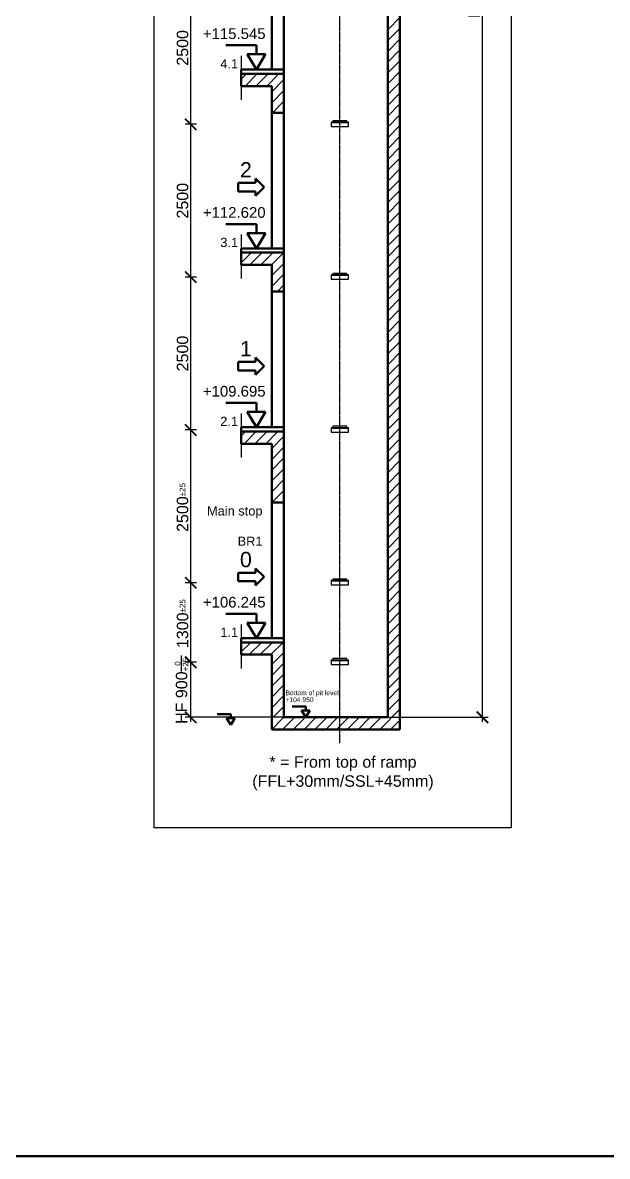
# Model space of a CAD drawing. Header units: millimetres. Extents: x -2854 to 202754, y -48725 to 27067.
# Drawn here: x 23838 to 33409, y -48725 to -30180 of the extents above; entities that cross this region are included whole.
import ezdxf
from ezdxf.enums import TextEntityAlignment as Align

# ---------------------------------------------------------------- set-up
doc = ezdxf.new("R2010")
doc.units = ezdxf.units.MM
doc.linetypes.add('AM_ISO02W050', pattern=[7.5, 6, -1.5])
doc.linetypes.add('AM_ISO08W050', pattern=[18, 12, -1.5, 3, -1.5])
for name, color, linetype, lineweight in [('AM_0', 7, 'Continuous', 50), ('AM_5', 3, 'Continuous', 25), ('AM_8', 1, 'Continuous', 25), ('LDCar-AM_0', 7, 'Continuous', 50), ('LDCar-AM_4', 3, 'Continuous', 25), ('LDRailBrackets-AM_3', 6, 'AM_ISO02W050', 25), ('LDShaft-AM_0', 7, 'Continuous', 50), ('LDShaft-AM_4', 3, 'Continuous', 25), ('LDShaft-AM_5', 3, 'Continuous', 25), ('LDShaft-AM_7', 4, 'AM_ISO08W050', 25)]:
    doc.layers.add(name, color=color, linetype=linetype, lineweight=lineweight)
doc.layers.add('AM_VIEWS', color=1, linetype='Continuous', lineweight=25, plot=False)
doc.styles.add('LD', font='ARIALUNI.ttf')
doc.dimstyles.new('LIFT', dxfattribs={"dimtxt": 2.5, "dimasz": 2.5, "dimexe": 1.25, "dimexo": 0, "dimgap": 0.5, "dimtad": 1, "dimdec": 0, "dimzin": 1, "dimdsep": 46, "dimtxsty": 'LD', "dimblk": 'ARCHTICK', "dimcen": 0, "dimdle": 1, "dimclrd": 3, "dimclre": 3, "dimclrt": 4, "dimadec": 0, "dimazin": 0, "dimtp": 0.1, "dimtm": 0.1, "dimtfac": 0.71, "dimtdec": 0, "dimtix": 1, "dimtmove": 0, "dimatfit": 3, "dimfxl": 1, "dimtolj": 1, "dimarcsym": 0})

# ---------------------------------------------------------------- blocks, each defined once
blk = doc.blocks.new('LD_20260610085844_000000CC')
at = {"layer": 'LDShaft-AM_0'}
for p, q in [((1900, 0), (1900, 24391)), ((1700, 24191), (1700, 0)), ((-200, 12815), (-200, 10595)), ((0, 10595), (0, 12815)), ((-200, 10525), (-700, 10525)), ((-700, 10525), (-700, 10325)), ((-80, 10525), (-200, 10525)), ((0, 10525), (-80, 10525)), ((0, 9890), (0, 10525)), ((-700, 10325), (-200, 10325)), ((-200, 10325), (-200, 9890)), ((-200, 9890), (-200, 7670)), ((-200, 9890), (-80, 9890)), ((-80, 9890), (0, 9890)), ((0, 7670), (0, 9890)), ((-200, 7600), (-700, 7600)), ((-700, 7600), (-700, 7400)), ((-80, 7600), (-200, 7600)), ((0, 7600), (-80, 7600)), ((0, 6965), (0, 7600)), ((-700, 7400), (-200, 7400)), ((-200, 7400), (-200, 6965)), ((-200, 6965), (-200, 4745)), ((-200, 6965), (-80, 6965)), ((-80, 6965), (0, 6965)), ((0, 4745), (0, 6965)), ((-200, 4675), (-700, 4675)), ((-700, 4675), (-700, 4475)), ((-80, 4675), (-200, 4675)), ((0, 4675), (-80, 4675)), ((0, 3515), (0, 4675)), ((-700, 4475), (-200, 4475)), ((-200, 4475), (-200, 3515)), ((-200, 3515), (-200, 1295)), ((-200, 3515), (-80, 3515)), ((-80, 3515), (0, 3515)), ((0, 1295), (0, 3515)), ((-200, 1225), (-700, 1225)), ((-700, 1225), (-700, 1025)), ((-80, 1225), (-200, 1225)), ((0, 1225), (-80, 1225)), ((0, 0), (0, 1225)), ((-700, 1025), (-200, 1025)), ((-200, 1025), (-200, -200)), ((1700, 0), (0, 0)), ((1900, -200), (1900, 0)), ((-200, -200), (-80, -200)), ((-80, -200), (0, -200)), ((0, -200), (1900, -200))]:
    blk.add_line(p, q, dxfattribs=at)
blk = doc.blocks.new('LD_20260610085844_000000CF')
at = {"layer": 'LDShaft-AM_4'}
blk.add_line((-700, 225), (-700, -495), dxfattribs=at)
blk = doc.blocks.new('LD_20260610085844_000000D0')
at = {"layer": 'LDShaft-AM_0'}
for p, q in [((-200, 0), (-700, 0)), ((-700, 0), (-700, -70)), ((-80, 0), (-200, 0)), ((0, 0), (-80, 0)), ((0, -70), (0, 0)), ((-700, -70), (-200, -70)), ((-200, -70), (-80, -70)), ((-80, -70), (0, -70))]:
    blk.add_line(p, q, dxfattribs=at)
blk = doc.blocks.new('LD_ENTRY_L')
for p, q in [((-422, -70), (-422, 70)), ((-141, 70), (-422, 70)), ((0, 0), (-141, 141)), ((-141, 70), (-141, 141)), ((0, 0), (-141, -141)), ((-141, -70), (-422, -70)), ((-141, -141), (-141, -70))]:
    blk.add_line(p, q)
blk = doc.blocks.new('LD_20260610085844_000000D2')
at = {"layer": 'LDCar-AM_0'}
blk.add_blockref('LD_ENTRY_L', (0, 0), dxfattribs=at)
at = {"layer": 'LDCar-AM_0', "style": 'LD'}
blk.add_text('0', height=250, dxfattribs=at).set_placement((-200, 160), align=Align.RIGHT)
blk = doc.blocks.new('LD_ENTRY_FLOOR_L')
for p, q in [((-150, 250), (0, 0)), ((0, 0), (150, 250))]:
    blk.add_line(p, q)
at = {"layer": 'AM_0'}
for p, q in [((0, 398), (-500, 398)), ((0, 250), (0, 398)), ((150, 250), (-150, 250))]:
    blk.add_line(p, q, dxfattribs=at)
blk = doc.blocks.new('LD_20260610085844_000000D3')
at = {"layer": 'LDCar-AM_0'}
blk.add_blockref('LD_ENTRY_FLOOR_L', (0, 0), dxfattribs=at)
at = {"layer": 'LDCar-AM_0', "style": 'LD'}
blk.add_text('+106.245', height=175, dxfattribs=at).set_placement((150, 500), align=Align.RIGHT)
blk = doc.blocks.new('LD_20260610085844_000000D4')
at = {"layer": 'LDShaft-AM_4'}
blk.add_line((-700, 225), (-700, -495), dxfattribs=at)
blk = doc.blocks.new('LD_20260610085844_000000D5')
at = {"layer": 'LDShaft-AM_0'}
for p, q in [((-200, 0), (-700, 0)), ((-700, 0), (-700, -70)), ((-80, 0), (-200, 0)), ((0, 0), (-80, 0)), ((0, -70), (0, 0)), ((-700, -70), (-200, -70)), ((-200, -70), (-80, -70)), ((-80, -70), (0, -70))]:
    blk.add_line(p, q, dxfattribs=at)
blk = doc.blocks.new('LD_20260610085844_000000D7')
at = {"layer": 'LDCar-AM_0'}
blk.add_blockref('LD_ENTRY_FLOOR_L', (0, 0), dxfattribs=at)
at = {"layer": 'LDCar-AM_0', "style": 'LD'}
blk.add_text('+112.620', height=175, dxfattribs=at).set_placement((150, 500), align=Align.RIGHT)
blk = doc.blocks.new('LD_20260610085844_000000D8')
at = {"layer": 'LDCar-AM_0'}
blk.add_blockref('LD_ENTRY_L', (0, 0), dxfattribs=at)
at = {"layer": 'LDCar-AM_0', "style": 'LD'}
blk.add_text('2', height=250, dxfattribs=at).set_placement((-200, 160), align=Align.RIGHT)
blk = doc.blocks.new('LD_20260610085844_000000D9')
at = {"layer": 'LDShaft-AM_4'}
blk.add_line((-700, 225), (-700, -495), dxfattribs=at)
blk = doc.blocks.new('LD_20260610085844_000000DA')
at = {"layer": 'LDShaft-AM_0'}
for p, q in [((-200, 0), (-700, 0)), ((-700, 0), (-700, -70)), ((-80, 0), (-200, 0)), ((0, 0), (-80, 0)), ((0, -70), (0, 0)), ((-700, -70), (-200, -70)), ((-200, -70), (-80, -70)), ((-80, -70), (0, -70))]:
    blk.add_line(p, q, dxfattribs=at)
blk = doc.blocks.new('LD_20260610085844_000000DC')
at = {"layer": 'LDCar-AM_0'}
blk.add_blockref('LD_ENTRY_L', (0, 0), dxfattribs=at)
at = {"layer": 'LDCar-AM_0', "style": 'LD'}
blk.add_text('1', height=250, dxfattribs=at).set_placement((-200, 160), align=Align.RIGHT)
blk = doc.blocks.new('LD_20260610085844_000000DD')
at = {"layer": 'LDCar-AM_0'}
blk.add_blockref('LD_ENTRY_FLOOR_L', (0, 0), dxfattribs=at)
at = {"layer": 'LDCar-AM_0', "style": 'LD'}
blk.add_text('+109.695', height=175, dxfattribs=at).set_placement((150, 500), align=Align.RIGHT)
blk = doc.blocks.new('LD_20260610085844_000000DE')
at = {"layer": 'LDShaft-AM_4'}
blk.add_line((-700, 225), (-700, -495), dxfattribs=at)
blk = doc.blocks.new('LD_20260610085844_000000DF')
at = {"layer": 'LDShaft-AM_0'}
for p, q in [((-200, 0), (-700, 0)), ((-700, 0), (-700, -70)), ((-80, 0), (-200, 0)), ((0, 0), (-80, 0)), ((0, -70), (0, 0)), ((-700, -70), (-200, -70)), ((-200, -70), (-80, -70)), ((-80, -70), (0, -70))]:
    blk.add_line(p, q, dxfattribs=at)
blk = doc.blocks.new('LD_20260610085844_000000E1')
at = {"layer": 'LDCar-AM_0'}
blk.add_blockref('LD_ENTRY_FLOOR_L', (0, 0), dxfattribs=at)
at = {"layer": 'LDCar-AM_0', "style": 'LD'}
blk.add_text('+115.545', height=175, dxfattribs=at).set_placement((150, 500), align=Align.RIGHT)
blk = doc.blocks.new('LD_20260610085844_00000102')
at = {"layer": 'LDShaft-AM_7'}
blk.add_line((0, -20061), (0, 4980), dxfattribs=at)
blk = doc.blocks.new('LD_20260610085844_0000010B')
at = {"layer": 'LDRailBrackets-AM_3'}
for p, q in [((140, 35), (-140, 35)), ((-140, 35), (-140, 31)), ((140, 31), (-140, 31)), ((-140, 31), (-140, -35)), ((-140, 31), (140, 31)), ((-115, 59), (-115, 35)), ((115, 59), (-115, 59)), ((-115, 35), (115, 35)), ((115, 35), (115, 59)), ((140, 31), (140, 35)), ((140, -35), (140, 31)), ((-140, -35), (140, -35))]:
    blk.add_line(p, q, dxfattribs=at)
blk = doc.blocks.new('LD_20260610085844_0000010C')
at = {"layer": 'LDRailBrackets-AM_3'}
for p, q in [((140, 35), (-140, 35)), ((-140, 35), (-140, 31)), ((140, 31), (-140, 31)), ((-140, 31), (-140, -35)), ((-140, 31), (140, 31)), ((-115, 59), (-115, 35)), ((115, 59), (-115, 59)), ((-115, 35), (115, 35)), ((115, 35), (115, 59)), ((140, 31), (140, 35)), ((140, -35), (140, 31)), ((-140, -35), (140, -35))]:
    blk.add_line(p, q, dxfattribs=at)
blk = doc.blocks.new('LD_20260610085844_0000010F')
at = {"layer": 'LDRailBrackets-AM_3'}
for p, q in [((140, 35), (-140, 35)), ((-140, 35), (-140, 31)), ((140, 31), (-140, 31)), ((-140, 31), (-140, -35)), ((-140, 31), (140, 31)), ((-115, 59), (-115, 35)), ((115, 59), (-115, 59)), ((-115, 35), (115, 35)), ((115, 35), (115, 59)), ((140, 31), (140, 35)), ((140, -35), (140, 31)), ((-140, -35), (140, -35))]:
    blk.add_line(p, q, dxfattribs=at)
blk = doc.blocks.new('LD_20260610085844_00000110')
at = {"layer": 'LDRailBrackets-AM_3'}
for p, q in [((140, 35), (-140, 35)), ((-140, 35), (-140, 31)), ((140, 31), (-140, 31)), ((-140, 31), (-140, -35)), ((-140, 31), (140, 31)), ((-115, 59), (-115, 35)), ((115, 59), (-115, 59)), ((-115, 35), (115, 35)), ((115, 35), (115, 59)), ((140, 31), (140, 35)), ((140, -35), (140, 31)), ((-140, -35), (140, -35))]:
    blk.add_line(p, q, dxfattribs=at)
blk = doc.blocks.new('LD_20260610085844_00000111')
at = {"layer": 'LDRailBrackets-AM_3'}
for p, q in [((140, 35), (-140, 35)), ((-140, 35), (-140, 31)), ((140, 31), (-140, 31)), ((-140, 31), (-140, -35)), ((-140, 31), (140, 31)), ((-115, 59), (-115, 35)), ((115, 59), (-115, 59)), ((-115, 35), (115, 35)), ((115, 35), (115, 59)), ((140, 31), (140, 35)), ((140, -35), (140, 31)), ((-140, -35), (140, -35))]:
    blk.add_line(p, q, dxfattribs=at)
blk = doc.blocks.new('LD_20260610085844_0000011B')
at = {"layer": 'AM_8'}
for p, q in [((1700, 11246), (1900, 11446)), ((1700, 11069), (1900, 11269)), ((1700, 10892), (1900, 11092)), ((1700, 10716), (1900, 10916)), ((1700, 10539), (1900, 10739)), ((-700, 10437), (-612, 10525)), ((-635, 10325), (-435, 10525)), ((-458, 10325), (-258, 10525)), ((-282, 10325), (-82, 10525)), ((-200, 10230), (0, 10430)), ((1700, 10362), (1900, 10562)), ((1700, 10185), (1900, 10385)), ((-200, 10053), (0, 10253)), ((1700, 10009), (1900, 10209)), ((-186, 9890), (0, 10076)), ((1700, 9832), (1900, 10032)), ((-9, 9890), (0, 9899)), ((1700, 9655), (1900, 9855)), ((1700, 9478), (1900, 9678)), ((1700, 9301), (1900, 9501)), ((1700, 9125), (1900, 9325)), ((1700, 8948), (1900, 9148)), ((1700, 8771), (1900, 8971)), ((1700, 8594), (1900, 8794)), ((1700, 8418), (1900, 8618)), ((1700, 8241), (1900, 8441)), ((1700, 8064), (1900, 8264)), ((1700, 7887), (1900, 8087)), ((1700, 7710), (1900, 7910)), ((1700, 7534), (1900, 7734)), ((-700, 7432), (-532, 7600)), ((-555, 7400), (-355, 7600)), ((-378, 7400), (-178, 7600)), ((-201, 7400), (-1, 7600)), ((-200, 7225), (0, 7425)), ((1700, 7357), (1900, 7557)), ((-200, 7048), (0, 7248)), ((1700, 7180), (1900, 7380)), ((-106, 6965), (0, 7071)), ((1700, 7003), (1900, 7203)), ((1700, 6827), (1900, 7027)), ((1700, 6650), (1900, 6850)), ((1700, 6473), (1900, 6673)), ((1700, 6296), (1900, 6496)), ((1700, 6119), (1900, 6319)), ((1700, 5943), (1900, 6143)), ((1700, 5766), (1900, 5966)), ((1700, 5589), (1900, 5789)), ((1700, 5412), (1900, 5612)), ((1700, 5236), (1900, 5436)), ((1700, 5059), (1900, 5259)), ((1700, 4882), (1900, 5082)), ((1700, 4705), (1900, 4905)), ((-700, 4603), (-628, 4675)), ((-652, 4475), (-452, 4675)), ((-475, 4475), (-275, 4675)), ((-298, 4475), (-98, 4675)), ((1700, 4528), (1900, 4728)), ((-200, 4396), (0, 4596)), ((1700, 4352), (1900, 4552)), ((-200, 4219), (0, 4419)), ((1700, 4175), (1900, 4375)), ((-200, 4043), (0, 4243)), ((1700, 3998), (1900, 4198)), ((-200, 3866), (0, 4066)), ((1700, 3821), (1900, 4021)), ((-200, 3689), (0, 3889)), ((-197, 3515), (0, 3712)), ((1700, 3645), (1900, 3845)), ((-21, 3515), (0, 3536)), ((1700, 3468), (1900, 3668)), ((1700, 3291), (1900, 3491)), ((1700, 3114), (1900, 3314)), ((1700, 2937), (1900, 3137)), ((1700, 2761), (1900, 2961)), ((1700, 2584), (1900, 2784)), ((1700, 2407), (1900, 2607)), ((1700, 2230), (1900, 2430)), ((1700, 2054), (1900, 2254)), ((1700, 1877), (1900, 2077)), ((1700, 1700), (1900, 1900)), ((1700, 1523), (1900, 1723)), ((1700, 1346), (1900, 1546)), ((1700, 1170), (1900, 1370)), ((-700, 1068), (-543, 1225)), ((-566, 1025), (-366, 1225)), ((-389, 1025), (-189, 1225)), ((-212, 1025), (-12, 1225)), ((1700, 993), (1900, 1193)), ((-200, 861), (0, 1061)), ((1700, 816), (1900, 1016)), ((-200, 684), (0, 884)), ((1700, 639), (1900, 839)), ((-200, 507), (0, 707)), ((1700, 463), (1900, 663)), ((-200, 330), (0, 530)), ((1700, 286), (1900, 486)), ((-200, 154), (0, 354)), ((1700, 109), (1900, 309)), ((-200, -23), (0, 177)), ((1568, -200), (1900, 132)), ((-200, -200), (0, 0)), ((-23, -200), (177, 0)), ((154, -200), (354, 0)), ((330, -200), (530, 0)), ((507, -200), (707, 0)), ((684, -200), (884, 0)), ((861, -200), (1061, 0)), ((1037, -200), (1237, 0)), ((1214, -200), (1414, 0)), ((1391, -200), (1591, 0)), ((1745, -200), (1900, -45))]:
    blk.add_line(p, q, dxfattribs=at)
blk = doc.blocks.new('_ArchTick')
at = {"color": 0, "linetype": 'ByBlock', "const_width": 0.15}
blk.add_lwpolyline([(-0.5, -0.5), (0.5, 0.5)], dxfattribs=at)
blk = doc.blocks.new('*D1599')
at = {"layer": 'Defpoints', "color": 0, "transparency": 16777216}
for p in [(26589, -29343), (26683, -29343), (26683, -31843)]:
    blk.add_point(p, dxfattribs=at)
at = {"layer": 'LDShaft-AM_5', "color": 3, "lineweight": -2, "transparency": 16777216}
for p, q in [((26589, -31918), (26589, -29268)), ((26683, -29343), (26496, -29343)), ((26683, -31843), (26496, -31843))]:
    blk.add_line(p, q, dxfattribs=at)
at = {"layer": 'LDShaft-AM_5', "color": 3, "lineweight": -2, "transparency": 16777216, "xscale": 187.5, "yscale": 187.5, "zscale": 187.5}
for p, rotation in [((26589, -29343), 90), ((26589, -31843), 270)]:
    blk.add_blockref('_ArchTick', p, dxfattribs=dict(at, rotation=rotation))
at = {"layer": 'LDShaft-AM_5', "color": 4, "transparency": 16777216, "insert": (26456, -30593), "char_height": 187.5, "attachment_point": 5, "rotation": 90, "style": 'LD'}
blk.add_mtext('\\A1;2500', dxfattribs=at)
blk = doc.blocks.new('*D1600')
at = {"layer": 'Defpoints', "color": 0, "transparency": 16777216}
for p in [(26589, -39343), (26683, -39343), (26683, -40643)]:
    blk.add_point(p, dxfattribs=at)
at = {"layer": 'LDShaft-AM_5', "color": 3, "lineweight": -2, "transparency": 16777216}
for p, q in [((26589, -40718), (26589, -39268)), ((26683, -39343), (26496, -39343)), ((26683, -40643), (26496, -40643))]:
    blk.add_line(p, q, dxfattribs=at)
at = {"layer": 'LDShaft-AM_5', "color": 3, "lineweight": -2, "transparency": 16777216, "xscale": 187.5, "yscale": 187.5, "zscale": 187.5}
for p, rotation in [((26589, -39343), 90), ((26589, -40643), 270)]:
    blk.add_blockref('_ArchTick', p, dxfattribs=dict(at, rotation=rotation))
at = {"layer": 'LDShaft-AM_5', "color": 4, "transparency": 16777216, "insert": (26456, -39993), "char_height": 187.5, "attachment_point": 5, "rotation": 90, "style": 'LD'}
blk.add_mtext('\\A1;1300\\H0.5x;\\S±25 ', dxfattribs=at)
blk = doc.blocks.new('*D1601')
at = {"layer": 'Defpoints', "color": 0, "transparency": 16777216}
for p in [(26589, -31843), (26683, -31843), (26683, -34343)]:
    blk.add_point(p, dxfattribs=at)
at = {"layer": 'LDShaft-AM_5', "color": 3, "lineweight": -2, "transparency": 16777216}
for p, q in [((26683, -31843), (26496, -31843)), ((26589, -34418), (26589, -31768)), ((26683, -34343), (26496, -34343))]:
    blk.add_line(p, q, dxfattribs=at)
at = {"layer": 'LDShaft-AM_5', "color": 3, "lineweight": -2, "transparency": 16777216, "xscale": 187.5, "yscale": 187.5, "zscale": 187.5}
for p, rotation in [((26589, -31843), 90), ((26589, -34343), 270)]:
    blk.add_blockref('_ArchTick', p, dxfattribs=dict(at, rotation=rotation))
at = {"layer": 'LDShaft-AM_5', "color": 4, "transparency": 16777216, "insert": (26456, -33093), "char_height": 187.5, "attachment_point": 5, "rotation": 90, "style": 'LD'}
blk.add_mtext('\\A1;2500', dxfattribs=at)
blk = doc.blocks.new('*D1603')
at = {"layer": 'Defpoints', "color": 0, "transparency": 16777216}
for p in [(26589, -36843), (26683, -36843), (26683, -39343)]:
    blk.add_point(p, dxfattribs=at)
at = {"layer": 'LDShaft-AM_5', "color": 3, "lineweight": -2, "transparency": 16777216}
for p, q in [((26683, -36843), (26496, -36843)), ((26589, -39418), (26589, -36768)), ((26683, -39343), (26496, -39343))]:
    blk.add_line(p, q, dxfattribs=at)
at = {"layer": 'LDShaft-AM_5', "color": 3, "lineweight": -2, "transparency": 16777216, "xscale": 187.5, "yscale": 187.5, "zscale": 187.5}
for p, rotation in [((26589, -36843), 90), ((26589, -39343), 270)]:
    blk.add_blockref('_ArchTick', p, dxfattribs=dict(at, rotation=rotation))
at = {"layer": 'LDShaft-AM_5', "color": 4, "transparency": 16777216, "insert": (26456, -38093), "char_height": 187.5, "attachment_point": 5, "rotation": 90, "style": 'LD'}
blk.add_mtext('\\A1;2500\\H0.5x;\\S±25 ', dxfattribs=at)
blk = doc.blocks.new('*D1605')
at = {"layer": 'Defpoints', "color": 0, "transparency": 16777216}
for p in [(26589, -40643), (26683, -40643), (29029, -41543)]:
    blk.add_point(p, dxfattribs=at)
at = {"layer": 'LDShaft-AM_5', "color": 3, "lineweight": -2, "transparency": 16777216}
for p, q in [((26589, -41618), (26589, -40568)), ((26683, -40643), (26496, -40643)), ((29029, -41543), (26496, -41543))]:
    blk.add_line(p, q, dxfattribs=at)
at = {"layer": 'LDShaft-AM_5', "color": 3, "lineweight": -2, "transparency": 16777216, "xscale": 187.5, "yscale": 187.5, "zscale": 187.5}
for p, rotation in [((26589, -40643), 90), ((26589, -41543), 270)]:
    blk.add_blockref('_ArchTick', p, dxfattribs=dict(at, rotation=rotation))
at = {"layer": 'LDShaft-AM_5', "color": 4, "transparency": 16777216, "insert": (26439, -41093), "char_height": 187.5, "attachment_point": 5, "rotation": 90, "style": 'LD'}
blk.add_mtext('\\A1;HF 900\\H0.5x;\\S0/+25 ', dxfattribs=at)
blk = doc.blocks.new('*D1608')
at = {"layer": 'Defpoints', "color": 0, "transparency": 16777216}
for p in [(26589, -34343), (26683, -34343), (26683, -36843)]:
    blk.add_point(p, dxfattribs=at)
at = {"layer": 'LDShaft-AM_5', "color": 3, "lineweight": -2, "transparency": 16777216}
for p, q in [((26589, -36918), (26589, -34268)), ((26683, -34343), (26496, -34343)), ((26683, -36843), (26496, -36843))]:
    blk.add_line(p, q, dxfattribs=at)
at = {"layer": 'LDShaft-AM_5', "color": 3, "lineweight": -2, "transparency": 16777216, "xscale": 187.5, "yscale": 187.5, "zscale": 187.5}
for p, rotation in [((26589, -34343), 90), ((26589, -36843), 270)]:
    blk.add_blockref('_ArchTick', p, dxfattribs=dict(at, rotation=rotation))
at = {"layer": 'LDShaft-AM_5', "color": 4, "transparency": 16777216, "insert": (26456, -35593), "char_height": 187.5, "attachment_point": 5, "rotation": 90, "style": 'LD'}
blk.add_mtext('\\A1;2500', dxfattribs=at)
blk = doc.blocks.new('*D1611')
at = {"layer": 'AM_5', "color": 3, "lineweight": -2, "transparency": 16777216}
for p, q in [((28114, -17352), (31458, -17352)), ((31364, -41618), (31364, -17277)), ((28114, -41543), (31458, -41543))]:
    blk.add_line(p, q, dxfattribs=at)
at = {"layer": 'Defpoints', "color": 0, "transparency": 16777216}
for p in [(28114, -17352), (31364, -17352), (28114, -41543)]:
    blk.add_point(p, dxfattribs=at)
at = {"layer": 'AM_5', "color": 3, "lineweight": -2, "transparency": 16777216, "xscale": 187.5, "yscale": 187.5, "zscale": 187.5}
for p, rotation in [((31364, -17352), 90), ((31364, -41543), 270)]:
    blk.add_blockref('_ArchTick', p, dxfattribs=dict(at, rotation=rotation))
at = {"layer": 'AM_5', "color": 4, "transparency": 16777216, "insert": (31230, -29447), "char_height": 187.5, "attachment_point": 5, "rotation": 90, "style": 'LD'}
blk.add_mtext('\\A1;HS= 24191', dxfattribs=at)
blk = doc.blocks.new('LD_20260610085844_0000011D')
at = {"layer": 'LDCar-AM_4'}
for p, q in [((-700, 10820), (-700, 10100)), ((-700, 7895), (-700, 7175)), ((-700, 4970), (-700, 4250)), ((-700, 1520), (-700, 800))]:
    blk.add_line(p, q, dxfattribs=at)

msp = doc.modelspace()

# ---------------------------------------------------------------- linework, layer by layer
at = {"layer": 'AM_0'}
msp.add_lwpolyline([(-2854.2, -11515), (202753.5, -11515), (202753.5, -48725.1), (-2854.2, -48725.1)], close=True, dxfattribs=at)
at = {"layer": 'AM_VIEWS'}
msp.add_lwpolyline([(25989.5, -16026.6), (31833.2, -16026.6), (31833.2, -43348.8), (25989.5, -43348.8)], close=True, dxfattribs=at)

# ---------------------------------------------------------------- block references
for name, p in [('LD_20260610085844_00000102', (29029.5, -21906.6)), ('LD_20260610085844_000000CC', (28114.5, -41542.6)), ('LD_20260610085844_0000011B', (28114.5, -41542.6)), ('LD_20260610085844_0000011D', (28114.5, -41542.6)), ('LD_20260610085844_000000E1', (27664.5, -30947.6)), ('LD_20260610085844_000000DE', (28114.5, -30947.6)), ('LD_20260610085844_000000DF', (28114.5, -30947.6)), ('LD_20260610085844_0000010F', (29029.5, -31842.6)), ('LD_20260610085844_000000D8', (27789.5, -32872.6)), ('LD_20260610085844_000000D7', (27664.5, -33872.6)), ('LD_20260610085844_000000D4', (28114.5, -33872.6)), ('LD_20260610085844_000000D5', (28114.5, -33872.6)), ('LD_20260610085844_0000010C', (29029.5, -34342.6)), ('LD_20260610085844_000000DC', (27789.5, -35797.6)), ('LD_20260610085844_000000DD', (27664.5, -36797.6)), ('LD_20260610085844_000000D9', (28114.5, -36797.6)), ('LD_20260610085844_000000DA', (28114.5, -36797.6)), ('LD_20260610085844_0000010B', (29029.5, -36842.6)), ('LD_20260610085844_000000D2', (27789.5, -39247.6)), ('LD_20260610085844_00000110', (29029.5, -39342.6)), ('LD_20260610085844_000000D3', (27664.5, -40247.6)), ('LD_20260610085844_000000CF', (28114.5, -40247.6)), ('LD_20260610085844_000000D0', (28114.5, -40247.6)), ('LD_20260610085844_00000111', (29029.5, -40642.6))]:
    msp.add_blockref(name, p)
at = {"layer": 'LDCar-AM_0', "xscale": 0.4477729554972459, "yscale": 0.4477729554972459, "zscale": 0.4477729554972459}
for p in [(27244.1, -41668.4), (28471.4, -41542.6)]:
    msp.add_blockref('LD_ENTRY_FLOOR_L', p, dxfattribs=at)

# ---------------------------------------------------------------- texts
at = {"layer": 'LDCar-AM_0', "style": 'LD'}
for s, p in [('Bottom of pit level', (28140.9, -41205.2)), ('+104.950', (28140.9, -41318.8))]:
    msp.add_text(s, height=78.36, dxfattribs=at).set_placement(p, align=Align.BOTTOM_LEFT)
at = {"layer": 'LDShaft-AM_0', "style": 'LD'}
for s, insert, char_height, attachment_point in [('\\fArial Unicode MS|b0|i0;\\l\\C256;4.1', (27364.5, -30927.6), 150, 9), ('\\fArial Unicode MS|b0|i0;\\l\\C256;3.1', (27364.5, -33852.6), 150, 9), ('\\fArial Unicode MS|b0|i0;\\l\\C256;2.1', (27364.5, -36777.6), 150, 9), ('\\fArial Unicode MS|b0|i0;\\l\\C256;Main stop', (27764.5, -38287.6), 150, 9), ('\\fArial Unicode MS|b0|i0;\\l\\C256;BR1', (27764.5, -38737.6), 150, 9), ('\\fArial Unicode MS|b0|i0;\\l\\C256;1.1', (27364.5, -40227.6), 150, 9), ('\\fArial Unicode MS|b0|i0;\\l\\C7;* = From top of ramp\\P(FFL+30mm/SSL+45mm)', (29081.7, -42458.2), 187.5, 5)]:
    msp.add_mtext(s, dxfattribs=dict(at, insert=insert, char_height=char_height, attachment_point=attachment_point))

# ---------------------------------------------------------------- dimensions: what is measured, and where the dimension line sits
at = {"layer": 'AM_5'}
dim = msp.add_linear_dim(base=(31364.5, -17351.6), p1=(28114.5, -41542.6), p2=(28114.5, -17351.6), angle=90, text='HS= <>', dimstyle='LIFT', override={"dimscale": 75, "dimtxt": 2.5, "dimtix": 1}, dxfattribs=at)
dim.commit()
dim.dimension.update_dxf_attribs({"geometry": '*D1611', "text_midpoint": (31230, -29447.1)})
at = {"layer": 'LDShaft-AM_5'}
for base, p1, p2, picture, middle in [((26589.5, -29342.6), (26683.2, -31842.6), (26683.2, -29342.6), '*D1599', (26456.2, -30592.6)), ((26589.5, -31842.6), (26683.2, -34342.6), (26683.2, -31842.6), '*D1601', (26456.2, -33092.6)), ((26589.5, -34342.6), (26683.2, -36842.6), (26683.2, -34342.6), '*D1608', (26456.2, -35592.6))]:
    dim = msp.add_linear_dim(base=base, p1=p1, p2=p2, angle=90, dimstyle='LIFT', override={"dimscale": 75, "dimtxt": 2.5, "dimtix": 1}, dxfattribs=at)
    dim.commit()
    dim.dimension.update_dxf_attribs({"geometry": picture, "text_midpoint": middle})
for base, p1, p2, picture, middle in [((26589.5, -36842.6), (26683.2, -39342.6), (26683.2, -36842.6), '*D1603', (26456.2, -38092.6)), ((26589.5, -39342.6), (26683.2, -40642.6), (26683.2, -39342.6), '*D1600', (26456.2, -39992.6))]:
    dim = msp.add_linear_dim(base=base, p1=p1, p2=p2, angle=90, text='<>\\H0.5x;\\S±25 ', dimstyle='LIFT', override={"dimscale": 75, "dimtxt": 2.5, "dimtix": 1}, dxfattribs=at)
    dim.commit()
    dim.dimension.update_dxf_attribs({"geometry": picture, "text_midpoint": middle})
dim = msp.add_linear_dim(base=(26589.5, -40642.6), p1=(29029.5, -41542.6), p2=(26683.2, -40642.6), angle=90, text='HF <>\\H0.5x;\\S0/+25 ', dimstyle='LIFT', override={"dimscale": 75, "dimjust": 1, "dimtix": 0}, dxfattribs=at)
dim.commit()
dim.dimension.update_dxf_attribs({"geometry": '*D1605', "text_midpoint": (26589.5, -41092.6), "dimtype": 160})

doc.saveas('drawing.dxf')
